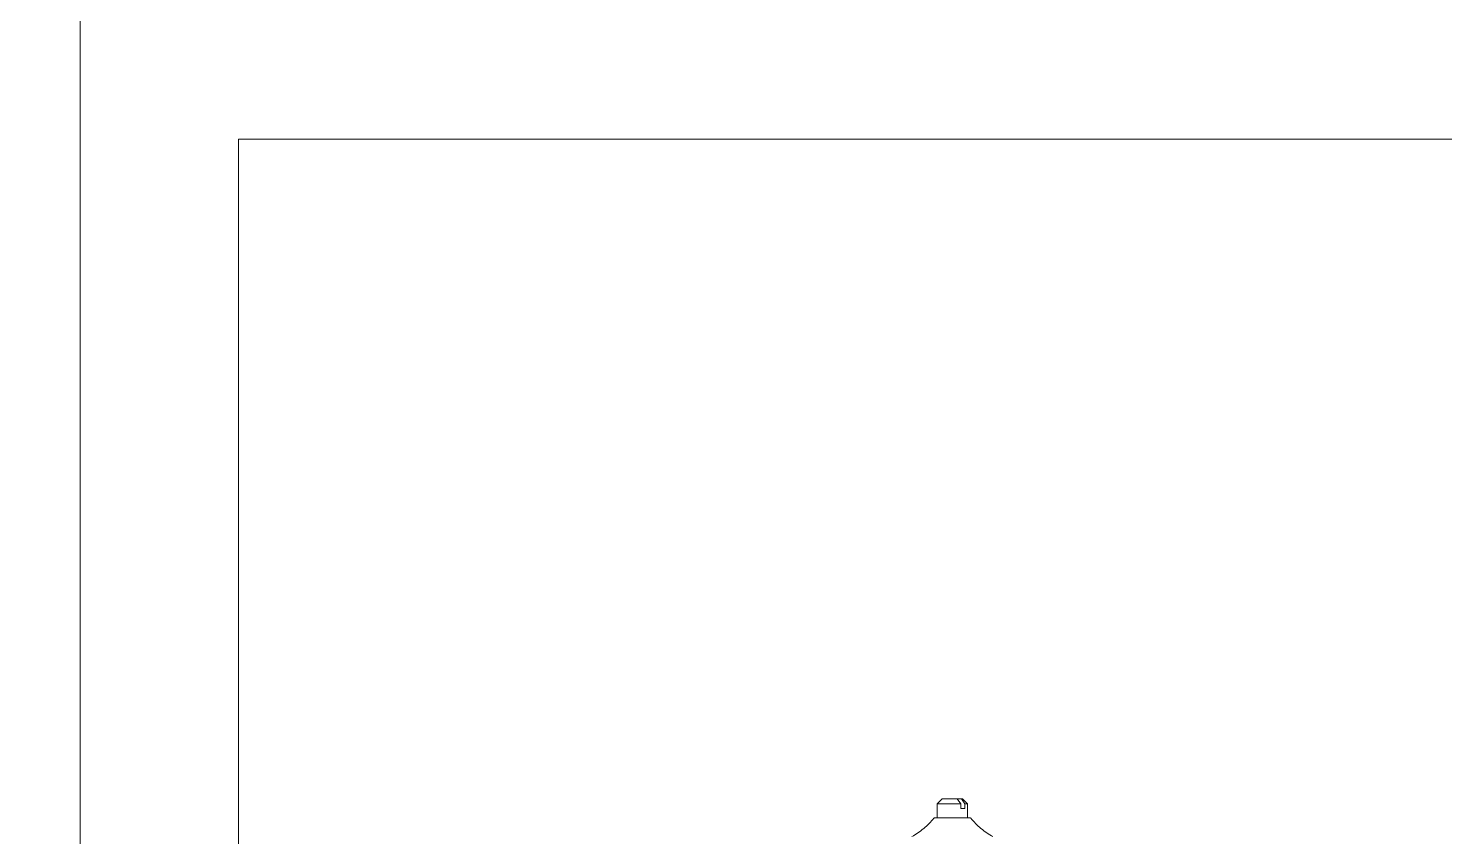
# Model space of a CAD drawing. Units: millimetres at full size. Extents: x -12803 to 120774, y -9413 to 101127.
# Drawn here: x 87238.9 to 87686.3, y 16626.2 to 16881.4 of the extents above; entities that cross this region are included whole.
import ezdxf

# ---------------------------------------------------------------- set-up
doc = ezdxf.new("R2010")
doc.units = ezdxf.units.MM
doc.header["$LTSCALE"] = 30
doc.linetypes.add('DASHED1', pattern=[1.8, 1.2, -0.6])
doc.layers.add('0-0_NoName', color=7, linetype='Continuous')
for name, color, linetype, lineweight in [('0-4_AIHO33-厨房機器隠れ線', 7, 'DASHED1', 15), ('0-5_AIHO47-厨房機器アウトライン', 7, 'Continuous', 15), ('0-6_AIHO30-厨房機器LL', 7, 'Continuous', 15), ('3-3_AIHO30-厨房機器', 7, 'Continuous', 15)]:
    doc.layers.add(name, color=color, linetype=linetype, lineweight=lineweight)

# ---------------------------------------------------------------- blocks, each defined once
blk = doc.blocks.new('グループ部品-732')
at = {"layer": '0-4_AIHO33-厨房機器隠れ線'}
for p, q in [((87527.54, 16638.11), (87526.04, 16636.61)), ((87526.04, 16636.61), (87533.45, 16636.61)), ((87526.04, 16636.61), (87526.04, 16632.11)), ((87527.54, 16638.11), (87532.36, 16638.11)), ((87533.45, 16636.61), (87532.36, 16638.11)), ((87532.36, 16638.11), (87533.63, 16638.11)), ((87533.45, 16635.11), (87533.45, 16636.61)), ((87533.63, 16638.11), (87534.72, 16636.61)), ((87534.04, 16638.11), (87533.63, 16638.11)), ((87535.54, 16636.61), (87534.04, 16638.11)), ((87534.72, 16636.61), (87534.72, 16635.11)), ((87535.54, 16636.61), (87534.72, 16636.61)), ((87535.54, 16632.11), (87535.54, 16636.61)), ((87525.13, 16632.11), (87536.44, 16632.11)), ((87533.45, 16635.11), (87534.72, 16635.11))]:
    blk.add_line(p, q, dxfattribs=at)
for centre, radius, start, end in [((87505.76, 16648.03), 25, 299.2537, 320.2447), ((87525.13, 16631.91), 0.2, 90, 140.2447), ((87536.44, 16631.91), 0.2, 39.7553, 90), ((87555.82, 16648.03), 25, 219.7553, 240.7463)]:
    blk.add_arc(centre, radius, start, end, dxfattribs=at)
at = {"layer": '0-5_AIHO47-厨房機器アウトライン'}
blk.add_lwpolyline([(86505.36, 17646.41), (86505.36, 16146.41), (87255.36, 16146.41), (87255.36, 17646.41)], close=True, dxfattribs=at)
at = {"layer": '0-6_AIHO30-厨房機器LL'}
blk.add_line((87305.36, 16846.41), (88705.36, 16846.41), dxfattribs=at)
blk.add_lwpolyline([(87305.36, 16846.41), (87305.36, 16196.41), (88705.36, 16196.41), (88705.36, 16846.41)], dxfattribs=at)
at = {"layer": '3-3_AIHO30-厨房機器'}
blk.add_line((87255.36, 16896.41), (87255.36, 16146.41), dxfattribs=at)
blk.add_lwpolyline([(86505.36, 17646.41), (86505.36, 16146.41), (87255.36, 16146.41), (87255.36, 17646.41)], close=True, dxfattribs=at)
blk = doc.blocks.new('グループ部品-763')
at = {"layer": '0-4_AIHO33-厨房機器隠れ線'}
for p, q in [((87527.54, 16638.11), (87526.04, 16636.61)), ((87526.04, 16636.61), (87533.45, 16636.61)), ((87526.04, 16636.61), (87526.04, 16632.11)), ((87527.54, 16638.11), (87532.36, 16638.11)), ((87533.45, 16636.61), (87532.36, 16638.11)), ((87532.36, 16638.11), (87533.63, 16638.11)), ((87533.45, 16635.11), (87533.45, 16636.61)), ((87533.63, 16638.11), (87534.72, 16636.61)), ((87534.04, 16638.11), (87533.63, 16638.11)), ((87535.54, 16636.61), (87534.04, 16638.11)), ((87534.72, 16636.61), (87534.72, 16635.11)), ((87535.54, 16636.61), (87534.72, 16636.61)), ((87535.54, 16632.11), (87535.54, 16636.61)), ((87525.13, 16632.11), (87536.44, 16632.11)), ((87533.45, 16635.11), (87534.72, 16635.11))]:
    blk.add_line(p, q, dxfattribs=at)
for centre, radius, start, end in [((87505.76, 16648.03), 25, 299.2537, 320.2447), ((87525.13, 16631.91), 0.2, 90, 140.2447), ((87536.44, 16631.91), 0.2, 39.7553, 90), ((87555.82, 16648.03), 25, 219.7553, 240.7463)]:
    blk.add_arc(centre, radius, start, end, dxfattribs=at)
at = {"layer": '0-5_AIHO47-厨房機器アウトライン'}
blk.add_lwpolyline([(86505.36, 17646.41), (86505.36, 16146.41), (87255.36, 16146.41), (87255.36, 17646.41)], close=True, dxfattribs=at)
at = {"layer": '0-6_AIHO30-厨房機器LL'}
blk.add_line((87305.36, 16846.41), (88705.36, 16846.41), dxfattribs=at)
blk.add_lwpolyline([(87305.36, 16846.41), (87305.36, 16196.41), (88705.36, 16196.41), (88705.36, 16846.41)], dxfattribs=at)
at = {"layer": '3-3_AIHO30-厨房機器'}
blk.add_line((87255.36, 16896.41), (87255.36, 16146.41), dxfattribs=at)
blk.add_lwpolyline([(86505.36, 17646.41), (86505.36, 16146.41), (87255.36, 16146.41), (87255.36, 17646.41)], close=True, dxfattribs=at)

msp = doc.modelspace()

# ---------------------------------------------------------------- block references
at = {"layer": '0-0_NoName'}
for name in ['グループ部品-732', 'グループ部品-763']:
    msp.add_blockref(name, (0, 0), dxfattribs=at)

doc.saveas('drawing.dxf')
